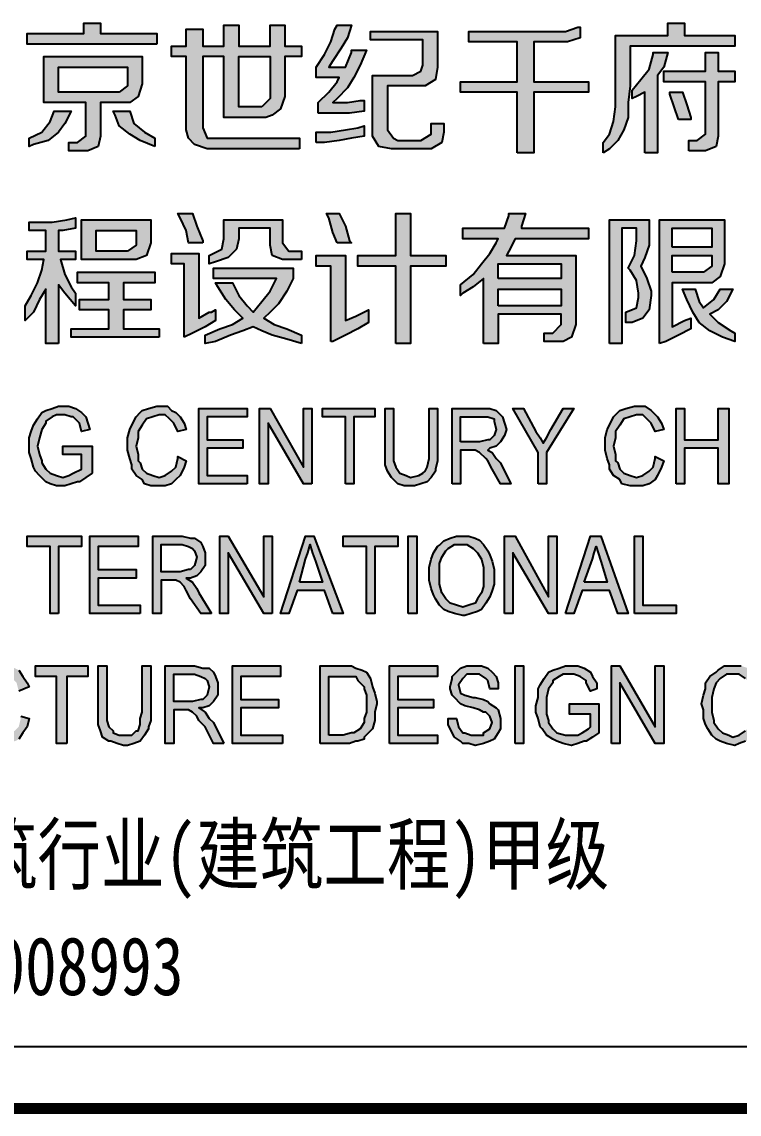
# Model space of a CAD drawing. Header units: inches. Extents: x 18712 to 314639, y 0 to 420500.
# Drawn here: x 132990 to 135206, y 161106 to 164484 of the extents above; entities that cross this region are included whole.
import ezdxf
from ezdxf.enums import TextEntityAlignment as Align
from ezdxf.lldxf.tags import DXFTag

# ---------------------------------------------------------------- set-up
doc = ezdxf.new("R2010")
doc.units = ezdxf.units.IN
doc.header["$LTSCALE"] = 1000
doc.header["$MEASUREMENT"] = 0
doc.layers.get('0').update_dxf_attribs({"true_color": 0xffffff})
doc.layers.add('TK', color=7, linetype='Continuous', true_color=0xffffff)
doc.styles.add('公司名等', font='simhei.ttf', dxfattribs={"height": 0.2, "bigfont": 'gbcbig.shx'})
tags = doc.linetypes.add('DASH', pattern=[0.35, 0.25, -0.1]).pattern_tags.tags
tags[6:7] = [DXFTag(74, 4), DXFTag(75, 0), DXFTag(340, '0'), DXFTag(46, 0.0), DXFTag(50, 0.0), DXFTag(44, 0.0), DXFTag(45, 0.0)]
tags[4:5] = [DXFTag(74, 4), DXFTag(75, 0), DXFTag(340, '0'), DXFTag(46, 0.0), DXFTag(50, 0.0), DXFTag(44, 0.0), DXFTag(45, 0.0)]

# ---------------------------------------------------------------- blocks, each defined once
blk = doc.blocks.new('cciad-logohatch')
for points in [[(14.628, 18.356), (13.305, 18.356), (13.305, 18.601), (12.913, 18.601), (12.913, 18.356), (11.588, 18.356), (11.588, 18.108), (14.628, 18.108)], [(19.088, 17.08), (19.235, 17.325), (19.382, 17.619), (19.529, 17.961), (19.186, 17.961), (19.186, 17.912), (19.039, 17.57), (18.941, 17.57), (18.648, 17.57), (18.746, 17.717), (18.941, 18.01), (19.088, 18.258), (19.186, 18.552), (18.844, 18.552), (18.795, 18.454), (18.697, 18.157), (18.55, 17.864), (18.354, 17.57), (18.354, 17.325), (18.452, 17.325), (18.746, 17.325), (18.892, 17.325), (18.844, 17.227), (18.648, 16.982), (18.403, 16.737), (18.403, 16.492), (18.501, 16.492), (18.844, 16.492), (19.137, 16.492), (19.48, 16.541), (19.48, 16.786), (19.382, 16.786), (19.088, 16.737), (18.746, 16.737), (18.844, 16.835)], [(23.451, 16.982), (24.727, 16.982), (24.727, 17.227), (23.451, 17.227), (23.451, 18.157), (23.549, 18.157), (23.894, 18.157), (24.237, 18.157), (24.531, 18.258), (24.531, 18.503), (24.482, 18.503), (24.188, 18.405), (23.845, 18.405), (23.5, 18.405), (21.932, 18.405), (21.932, 18.157), (23.059, 18.157), (23.059, 17.227), (21.736, 17.227), (21.736, 16.982), (23.059, 16.982), (23.059, 15.559), (23.451, 15.559)], [(25.707, 17.129), (25.707, 18.059), (28.159, 18.059), (28.159, 18.307), (26.98, 18.307), (26.98, 18.601), (26.589, 18.601), (26.589, 18.307), (25.364, 18.307), (25.364, 17.031), (25.364, 16.639), (25.315, 16.294), (25.217, 16), (25.07, 15.804), (25.07, 15.559), (25.217, 15.657), (25.413, 15.853), (25.56, 16.098), (25.658, 16.391), (25.658, 16.737)], [(20.022, 17.129), (20.707, 17.129), (20.903, 17.129), (21.148, 17.276), (21.197, 17.57), (21.197, 18.405), (19.627, 18.405), (19.627, 18.209), (20.854, 18.209), (20.854, 17.619), (20.805, 17.472), (20.609, 17.374), (19.676, 17.374), (19.676, 16.098), (19.676, 15.951), (19.823, 15.706), (20.12, 15.657), (20.903, 15.657), (21.05, 15.657), (21.295, 15.804), (21.344, 16.049), (21.344, 16.245), (21.05, 16.245), (21.05, 16.098), (21.05, 16), (20.805, 15.853), (20.267, 15.853), (20.169, 15.902), (20.022, 16.098)], [(26.344, 17.374), (26.491, 17.57), (26.589, 17.912), (26.246, 17.912), (26.246, 17.864), (26.148, 17.521), (25.952, 17.276), (25.756, 17.031), (25.756, 16.835), (25.854, 16.884), (26.05, 16.982), (26.05, 15.559), (26.344, 15.559)], [(28.159, 17.472), (27.767, 17.472), (27.767, 17.912), (27.473, 17.912), (27.473, 17.472), (26.491, 17.472), (26.491, 17.227), (27.473, 17.227), (27.473, 16), (27.274, 15.853), (27.078, 15.853), (27.078, 15.608), (27.421, 15.608), (27.473, 15.608), (27.718, 15.706), (27.767, 15.951), (27.767, 17.227), (28.159, 17.227)], [(26.931, 16.982), (26.638, 16.982), (26.638, 16.933), (26.735, 16.639), (26.833, 16.342), (27.127, 16.342), (27.127, 16.391), (27.029, 16.688)], [(12.47, 16.245), (12.619, 16.541), (12.225, 16.541), (12.127, 16.294), (11.931, 16.049), (11.637, 15.902), (11.637, 15.706), (11.735, 15.755), (12.078, 15.853), (12.323, 16.049)], [(14.089, 16.245), (13.991, 16.541), (13.599, 16.541), (13.648, 16.44), (13.746, 16.196), (13.991, 16), (14.236, 15.853), (14.579, 15.706), (14.579, 15.902), (14.334, 16.049)], [(19.48, 16.196), (19.333, 16.147), (19.039, 16.098), (18.697, 16.049), (18.354, 16.049), (18.354, 15.804), (18.55, 15.804), (18.892, 15.853), (19.186, 15.902), (19.48, 15.951)], [(15.559, 13.842), (15.461, 14.136), (15.118, 14.136), (15.167, 14.038), (15.314, 13.744), (15.363, 13.45), (15.706, 13.45), (15.706, 13.499)], [(19.039, 13.842), (18.892, 14.136), (18.599, 14.136), (18.648, 14.038), (18.746, 13.695), (18.844, 13.45), (19.186, 13.45), (19.137, 13.499)], [(21.393, 13.156), (20.56, 13.156), (20.56, 14.136), (20.218, 14.136), (20.218, 13.156), (19.333, 13.156), (19.333, 12.909), (20.218, 12.909), (20.218, 11.094), (20.56, 11.094), (20.56, 12.909), (21.393, 12.909)], [(12.47, 12.713), (12.372, 13.058), (12.717, 13.058), (12.717, 13.254), (12.323, 13.254), (12.323, 13.744), (12.421, 13.744), (12.717, 13.793), (12.717, 14.038), (12.519, 13.989), (12.176, 13.94), (11.637, 13.94), (11.637, 13.744), (12.029, 13.744), (12.029, 13.254), (11.588, 13.254), (11.588, 13.058), (11.98, 13.058), (11.931, 12.811), (11.833, 12.517), (11.686, 12.223), (11.539, 11.978), (11.539, 11.635), (11.735, 11.831), (11.882, 12.125), (12.029, 12.37), (12.029, 11.094), (12.323, 11.094), (12.323, 12.468), (12.47, 12.272), (12.717, 11.978), (12.717, 12.272), (12.619, 12.419)], [(16.541, 13.548), (16.541, 13.793), (17.276, 13.793), (17.276, 13.401), (17.325, 13.156), (17.57, 13.058), (18.011, 13.058), (18.011, 13.254), (17.717, 13.254), (17.57, 13.45), (17.57, 13.989), (16.196, 13.989), (16.196, 13.548), (16.147, 13.303), (15.853, 13.156), (15.853, 12.958), (16, 13.007), (16.296, 13.107), (16.492, 13.303)], [(25.511, 13.793), (25.854, 13.793), (25.854, 13.499), (25.805, 13.156), (25.658, 12.86), (25.707, 12.811), (25.854, 12.566), (25.903, 12.272), (25.903, 12.174), (25.854, 11.929), (25.609, 11.831), (25.609, 11.586), (25.756, 11.586), (26.001, 11.684), (26.148, 11.88), (26.197, 12.223), (26.197, 12.321), (26.099, 12.615), (25.952, 12.909), (26.05, 13.107), (26.148, 13.401), (26.148, 13.793), (26.148, 13.989), (25.217, 13.989), (25.217, 11.094), (25.511, 11.094)], [(15.608, 13.205), (14.971, 13.205), (14.971, 12.958), (15.265, 12.958), (15.265, 11.241), (15.461, 11.339), (15.755, 11.488), (16, 11.635), (16, 11.88), (15.902, 11.831), (15.853, 11.831), (15.608, 11.684)], [(19.039, 13.156), (18.354, 13.156), (18.354, 12.909), (18.697, 12.909), (18.697, 11.143), (18.746, 11.143), (19.039, 11.29), (19.333, 11.439), (19.578, 11.586), (19.578, 11.88), (19.284, 11.733), (19.039, 11.635)], [(17.276, 11.831), (17.472, 12.027), (17.668, 12.321), (17.815, 12.615), (17.815, 12.86), (15.951, 12.86), (15.951, 12.615), (17.423, 12.615), (17.276, 12.321), (17.08, 12.076), (16.884, 11.831), (16.737, 11.978), (16.541, 12.223), (16.394, 12.517), (16, 12.517), (16.049, 12.419), (16.245, 12.125), (16.443, 11.88), (16.639, 11.684), (16.394, 11.537), (16.098, 11.439), (15.755, 11.29), (15.755, 11.094), (16, 11.143), (16.345, 11.29), (16.639, 11.39), (16.884, 11.488), (17.08, 11.39), (17.325, 11.29), (17.668, 11.192), (18.011, 11.094), (18.011, 11.29), (17.668, 11.439), (17.374, 11.537), (17.129, 11.684)], [(13.844, 12.517), (14.579, 12.517), (14.579, 12.762), (12.766, 12.762), (12.766, 12.517), (13.501, 12.517), (13.501, 12.125), (12.815, 12.125), (12.815, 11.88), (13.501, 11.88), (13.501, 11.439), (12.619, 11.439), (12.619, 11.241), (14.677, 11.241), (14.677, 11.439), (13.844, 11.439), (13.844, 11.88), (14.481, 11.88), (14.481, 12.125), (13.844, 12.125)], [(27.767, 11.88), (27.963, 12.076), (28.11, 12.37), (27.816, 12.37), (27.669, 12.125), (27.421, 11.929), (27.323, 12.076), (27.225, 12.37), (26.931, 12.37), (27.029, 12.125), (27.176, 11.831), (27.323, 11.586), (27.571, 11.39), (27.865, 11.241), (28.159, 11.143), (28.159, 11.339), (28.061, 11.39), (27.767, 11.586), (27.571, 11.782)], [(11.833, 8.691), (11.882, 8.887), (11.931, 9.083), (12.029, 9.23), (12.029, 9.279), (12.176, 9.377), (12.274, 9.426), (12.421, 9.426), (12.47, 9.426), (12.619, 9.377), (12.668, 9.377), (12.815, 9.23), (12.864, 9.034), (13.06, 9.083), (13.011, 9.23), (12.962, 9.377), (12.864, 9.475), (12.717, 9.573), (12.568, 9.622), (12.421, 9.622), (12.323, 9.622), (12.176, 9.573), (12.029, 9.524), (11.931, 9.475), (11.833, 9.328), (11.735, 9.181), (11.686, 9.034), (11.637, 8.887), (11.637, 8.691), (11.637, 8.544), (11.686, 8.397), (11.735, 8.201), (11.784, 8.103), (11.882, 8.005), (12.029, 7.856), (12.127, 7.807), (12.274, 7.758), (12.421, 7.758), (12.47, 7.758), (12.619, 7.807), (12.766, 7.856), (12.815, 7.856), (12.962, 7.956), (13.109, 8.054), (13.109, 8.691), (12.421, 8.691), (12.421, 8.495), (12.864, 8.495), (12.864, 8.152), (12.668, 8.054), (12.568, 8.005), (12.421, 7.956), (12.274, 8.005), (12.127, 8.054), (12.029, 8.152), (11.931, 8.299), (11.931, 8.348), (11.882, 8.495)], [(14.187, 8.495), (14.138, 8.691), (14.187, 8.887), (14.187, 9.034), (14.285, 9.181), (14.383, 9.328), (14.53, 9.377), (14.677, 9.426), (14.824, 9.426), (14.922, 9.328), (15.02, 9.23), (15.118, 9.034), (15.314, 9.083), (15.265, 9.23), (15.167, 9.377), (15.069, 9.475), (14.971, 9.524), (14.873, 9.622), (14.677, 9.622), (14.628, 9.622), (14.432, 9.573), (14.285, 9.524), (14.236, 9.475), (14.138, 9.377), (14.04, 9.181), (13.991, 9.083), (13.942, 8.887), (13.942, 8.691), (13.942, 8.593), (13.991, 8.397), (14.04, 8.25), (14.04, 8.152), (14.138, 8.005), (14.285, 7.905), (14.334, 7.807), (14.481, 7.758), (14.677, 7.758), (14.824, 7.758), (14.971, 7.807), (15.069, 7.905), (15.167, 8.005), (15.265, 8.201), (15.314, 8.348), (15.118, 8.446), (15.118, 8.397), (15.069, 8.201), (14.971, 8.103), (14.824, 8.005), (14.677, 7.956), (14.53, 8.005), (14.383, 8.054), (14.285, 8.152), (14.236, 8.299), (14.187, 8.348)], [(15.804, 8.642), (16.639, 8.642), (16.639, 8.838), (15.804, 8.838), (15.804, 9.377), (16.737, 9.377), (16.737, 9.573), (15.608, 9.573), (15.608, 7.807), (16.737, 7.807), (16.737, 8.005), (15.804, 8.005)], [(17.227, 9.23), (18.06, 7.807), (18.256, 7.807), (18.256, 9.573), (18.06, 9.573), (18.06, 8.201), (17.276, 9.573), (17.031, 9.573), (17.031, 7.807), (17.227, 7.807)], [(19.725, 9.573), (18.501, 9.573), (18.501, 9.377), (19.039, 9.377), (19.039, 7.807), (19.235, 7.807), (19.235, 9.377), (19.725, 9.377)], [(21.197, 9.573), (21.001, 9.573), (21.001, 8.397), (20.952, 8.201), (20.903, 8.103), (20.854, 8.054), (20.756, 8.005), (20.56, 7.956), (20.462, 8.005), (20.316, 8.054), (20.218, 8.201), (20.169, 8.348), (20.169, 8.544), (20.169, 9.573), (19.97, 9.573), (19.97, 8.544), (19.97, 8.446), (19.97, 8.25), (20.022, 8.103), (20.12, 7.956), (20.218, 7.856), (20.267, 7.807), (20.414, 7.758), (20.56, 7.758), (20.658, 7.758), (20.805, 7.807), (20.952, 7.856), (21.05, 7.956), (21.148, 8.103), (21.148, 8.152), (21.197, 8.348), (21.197, 8.544)], [(24.384, 9.573), (24.139, 9.573), (23.845, 9.083), (23.747, 8.887), (23.669, 8.759), (23.598, 8.887), (23.5, 9.034), (23.206, 9.573), (22.961, 9.573), (23.549, 8.544), (23.549, 7.807), (23.747, 7.807), (23.747, 8.544)], [(25.315, 8.691), (25.364, 8.887), (25.364, 9.034), (25.462, 9.181), (25.56, 9.328), (25.707, 9.377), (25.854, 9.426), (26.001, 9.426), (26.099, 9.328), (26.197, 9.23), (26.295, 9.034), (26.491, 9.083), (26.442, 9.23), (26.344, 9.377), (26.246, 9.475), (26.197, 9.524), (26.05, 9.622), (25.854, 9.622), (25.805, 9.622), (25.609, 9.573), (25.462, 9.524), (25.413, 9.475), (25.315, 9.377), (25.217, 9.181), (25.168, 9.083), (25.119, 8.887), (25.119, 8.691), (25.119, 8.593), (25.168, 8.397), (25.217, 8.25), (25.217, 8.152), (25.315, 8.005), (25.462, 7.905), (25.511, 7.807), (25.707, 7.758), (25.854, 7.758), (26.001, 7.758), (26.148, 7.807), (26.295, 7.905), (26.344, 8.005), (26.442, 8.201), (26.491, 8.348), (26.295, 8.446), (26.295, 8.397), (26.246, 8.201), (26.148, 8.103), (26.001, 8.005), (25.854, 7.956), (25.707, 8.005), (25.56, 8.054), (25.462, 8.152), (25.413, 8.299), (25.364, 8.348), (25.364, 8.495)], [(28.012, 9.573), (27.767, 9.573), (27.767, 8.838), (26.98, 8.838), (26.98, 9.573), (26.784, 9.573), (26.784, 7.807), (26.98, 7.807), (26.98, 8.642), (27.767, 8.642), (27.767, 7.807), (28.012, 7.807)], [(12.323, 6.337), (12.864, 6.337), (12.864, 6.582), (11.588, 6.582), (11.588, 6.337), (12.127, 6.337), (12.127, 4.767), (12.323, 4.767)], [(13.256, 5.6), (14.138, 5.6), (14.138, 5.796), (13.256, 5.796), (13.256, 6.337), (14.187, 6.337), (14.187, 6.582), (13.06, 6.582), (13.06, 4.767), (14.236, 4.767), (14.236, 4.963), (13.256, 4.963)], [(16.296, 6.188), (17.129, 4.767), (17.325, 4.767), (17.325, 6.582), (17.129, 6.582), (17.129, 5.159), (16.296, 6.582), (16.098, 6.582), (16.098, 4.767), (16.296, 4.767)], [(19.725, 6.337), (20.267, 6.337), (20.267, 6.582), (18.99, 6.582), (18.99, 6.337), (19.529, 6.337), (19.529, 4.767), (19.725, 4.767)], [(20.707, 6.582), (20.511, 6.582), (20.511, 4.767), (20.707, 4.767)], [(22.961, 6.188), (23.796, 4.767), (23.992, 4.767), (23.992, 6.582), (23.796, 6.582), (23.796, 5.159), (23.01, 6.582), (22.765, 6.582), (22.765, 4.767), (22.961, 4.767)], [(26.001, 6.582), (25.805, 6.582), (25.805, 4.767), (26.784, 4.767), (26.784, 4.963), (26.001, 4.963)], [(10.511, 2.46), (10.462, 2.656), (10.511, 2.805), (10.511, 3.001), (10.56, 3.148), (10.707, 3.246), (10.854, 3.344), (11.001, 3.344), (11.098, 3.344), (11.245, 3.246), (11.343, 3.148), (11.392, 2.952), (11.637, 3.05), (11.588, 3.148), (11.49, 3.295), (11.392, 3.442), (11.294, 3.491), (11.147, 3.54), (11.001, 3.54), (10.903, 3.54), (10.756, 3.54), (10.609, 3.442), (10.56, 3.393), (10.462, 3.295), (10.364, 3.148), (10.315, 3.001), (10.266, 2.854), (10.266, 2.656), (10.266, 2.509), (10.315, 2.313), (10.364, 2.166), (10.364, 2.068), (10.462, 1.921), (10.609, 1.823), (10.658, 1.774), (10.805, 1.725), (11.001, 1.676), (11.147, 1.725), (11.294, 1.774), (11.392, 1.823), (11.49, 1.97), (11.588, 2.117), (11.637, 2.313), (11.441, 2.362), (11.441, 2.313), (11.392, 2.117), (11.294, 2.019), (11.147, 1.921), (11.001, 1.872), (10.854, 1.921), (10.707, 1.97), (10.609, 2.068), (10.511, 2.215), (10.511, 2.264)], [(12.519, 3.295), (13.011, 3.295), (13.011, 3.54), (11.784, 3.54), (11.784, 3.295), (12.274, 3.295), (12.274, 1.725), (12.519, 1.725)], [(13.452, 2.46), (13.452, 3.54), (13.256, 3.54), (13.256, 2.46), (13.256, 2.362), (13.256, 2.166), (13.305, 2.019), (13.354, 1.872), (13.501, 1.774), (13.55, 1.774), (13.697, 1.725), (13.844, 1.676), (13.942, 1.676), (14.089, 1.725), (14.236, 1.774), (14.334, 1.921), (14.432, 2.068), (14.432, 2.117), (14.481, 2.264), (14.481, 2.46), (14.481, 3.54), (14.285, 3.54), (14.285, 2.46), (14.236, 2.313), (14.236, 2.166), (14.187, 2.019), (14.138, 2.019), (14.04, 1.921), (13.844, 1.921), (13.746, 1.921), (13.599, 1.97), (13.599, 2.019), (13.501, 2.117), (13.452, 2.264)], [(17.472, 2.754), (16.59, 2.754), (16.59, 3.295), (17.521, 3.295), (17.521, 3.54), (16.394, 3.54), (16.394, 1.725), (17.57, 1.725), (17.57, 1.921), (16.59, 1.921), (16.59, 2.558), (17.472, 2.558)], [(21.099, 2.754), (20.267, 2.754), (20.267, 3.295), (21.197, 3.295), (21.197, 3.54), (20.071, 3.54), (20.071, 1.725), (21.197, 1.725), (21.197, 1.921), (20.267, 1.921), (20.267, 2.558), (21.099, 2.558)], [(22.422, 2.656), (22.373, 2.705), (22.275, 2.754), (22.079, 2.805), (22.03, 2.805), (21.834, 2.854), (21.736, 2.903), (21.687, 3.099), (21.785, 3.246), (21.883, 3.344), (22.03, 3.344), (22.177, 3.344), (22.324, 3.246), (22.373, 3.197), (22.422, 3.001), (22.618, 3.001), (22.618, 3.148), (22.569, 3.295), (22.471, 3.393), (22.373, 3.491), (22.226, 3.54), (22.03, 3.54), (21.883, 3.54), (21.736, 3.491), (21.687, 3.442), (21.54, 3.295), (21.54, 3.246), (21.491, 3.05), (21.491, 3.001), (21.54, 2.854), (21.589, 2.805), (21.736, 2.656), (21.834, 2.607), (22.03, 2.558), (22.177, 2.509), (22.275, 2.46), (22.324, 2.46), (22.422, 2.362), (22.471, 2.215), (22.422, 2.068), (22.275, 1.97), (22.275, 1.921), (22.079, 1.921), (21.981, 1.921), (21.834, 1.97), (21.785, 1.97), (21.687, 2.117), (21.638, 2.313), (21.442, 2.313), (21.442, 2.166), (21.54, 1.97), (21.589, 1.872), (21.736, 1.774), (21.785, 1.725), (21.932, 1.725), (22.079, 1.676), (22.275, 1.725), (22.422, 1.774), (22.52, 1.823), (22.618, 1.97), (22.667, 2.068), (22.667, 2.215), (22.667, 2.313), (22.618, 2.509), (22.569, 2.558)], [(23.206, 3.54), (23.01, 3.54), (23.01, 1.725), (23.206, 1.725)], [(23.747, 2.607), (23.747, 2.805), (23.796, 3.001), (23.894, 3.148), (23.894, 3.197), (24.041, 3.295), (24.139, 3.344), (24.286, 3.344), (24.384, 3.344), (24.531, 3.295), (24.678, 3.197), (24.678, 3.148), (24.776, 2.952), (24.923, 3.001), (24.923, 3.148), (24.825, 3.295), (24.776, 3.393), (24.629, 3.491), (24.482, 3.54), (24.286, 3.54), (24.188, 3.54), (24.041, 3.491), (23.894, 3.442), (23.796, 3.393), (23.696, 3.246), (23.598, 3.099), (23.549, 3.001), (23.549, 2.805), (23.5, 2.607), (23.5, 2.46), (23.549, 2.313), (23.598, 2.117), (23.647, 2.068), (23.747, 1.921), (23.894, 1.823), (23.992, 1.774), (24.139, 1.725), (24.335, 1.676), (24.482, 1.725), (24.629, 1.774), (24.678, 1.774), (24.825, 1.872), (24.972, 1.97), (24.972, 2.656), (24.286, 2.656), (24.286, 2.411), (24.776, 2.411), (24.776, 2.117), (24.727, 2.068), (24.58, 1.97), (24.482, 1.921), (24.286, 1.921), (24.188, 1.921), (23.992, 1.97), (23.894, 2.068), (23.796, 2.215), (23.796, 2.264), (23.747, 2.411)], [(25.462, 3.148), (26.295, 1.725), (26.491, 1.725), (26.491, 3.54), (26.295, 3.54), (26.295, 2.117), (25.462, 3.54), (25.266, 3.54), (25.266, 1.725), (25.462, 1.725)], [(27.669, 3.001), (27.718, 3.148), (27.816, 3.246), (27.963, 3.344), (28.11, 3.344), (28.257, 3.344), (28.403, 3.246), (28.501, 3.148), (28.55, 2.952), (28.746, 3.05), (28.746, 3.148), (28.648, 3.295), (28.55, 3.442), (28.452, 3.491), (28.305, 3.54), (28.159, 3.54), (28.061, 3.54), (27.914, 3.54), (27.767, 3.442), (27.718, 3.393), (27.571, 3.295), (27.473, 3.148), (27.473, 3.001), (27.421, 2.854), (27.372, 2.656), (27.421, 2.509), (27.421, 2.313), (27.473, 2.166), (27.522, 2.068), (27.62, 1.921), (27.718, 1.823), (27.816, 1.774), (27.963, 1.725), (28.159, 1.676), (28.257, 1.725), (28.403, 1.774), (28.55, 1.823), (28.648, 1.97), (28.746, 2.117), (28.795, 2.313), (28.55, 2.362), (28.55, 2.313), (28.501, 2.117), (28.403, 2.019), (28.257, 1.921), (28.11, 1.872), (28.012, 1.921), (27.865, 1.97), (27.767, 2.068), (27.669, 2.215), (27.669, 2.264), (27.62, 2.46), (27.62, 2.656), (27.62, 2.805)]]:
    blk.add_hatch(color=0).paths.add_polyline_path(points, flags=0)
h = blk.add_hatch(color=0)
h.paths.add_polyline_path([(15.706, 17.815), (16.196, 17.815), (16.196, 16.391), (17.178, 16.391), (17.325, 16.44), (17.521, 16.59), (17.619, 16.884), (17.619, 17.815), (18.011, 17.815), (18.011, 18.059), (17.619, 18.059), (17.619, 18.552), (17.276, 18.552), (17.276, 18.059), (16.541, 18.059), (16.541, 18.552), (16.196, 18.552), (16.196, 18.059), (15.706, 18.059), (15.706, 18.454), (15.314, 18.454), (15.314, 18.059), (14.971, 18.059), (14.971, 17.815), (15.314, 17.815), (15.314, 16.098), (15.363, 15.902), (15.51, 15.755), (15.804, 15.657), (17.962, 15.657), (17.962, 15.902), (15.951, 15.902), (15.804, 15.902), (15.706, 16.147)], flags=0)
h.paths.add_polyline_path([(16.541, 17.815), (16.541, 16.639), (17.08, 16.639), (17.276, 16.835), (17.276, 17.815)], flags=0)
h = blk.add_hatch(color=0)
h.paths.add_polyline_path([(14.285, 17.815), (11.98, 17.815), (11.98, 16.737), (12.962, 16.737), (12.962, 16), (12.962, 15.951), (12.766, 15.804), (12.568, 15.804), (12.568, 15.608), (12.913, 15.608), (13.011, 15.608), (13.256, 15.706), (13.305, 15.951), (13.305, 16.737), (13.844, 16.737), (13.991, 16.737), (14.187, 16.884), (14.285, 17.178)], flags=0)
h.paths.add_polyline_path([(13.942, 17.57), (12.323, 17.57), (12.323, 16.982), (13.746, 16.982), (13.942, 17.129), (13.942, 17.178)], flags=0)
h = blk.add_hatch(color=0)
h.paths.add_polyline_path([(24.433, 13.156), (22.814, 13.156), (22.863, 13.254), (23.01, 13.548), (24.727, 13.548), (24.727, 13.793), (23.157, 13.793), (23.157, 13.842), (23.255, 14.136), (22.863, 14.136), (22.863, 14.087), (22.765, 13.793), (21.785, 13.793), (21.785, 13.548), (22.618, 13.548), (22.569, 13.45), (22.422, 13.205), (22.226, 12.958), (22.03, 12.713), (21.736, 12.468), (21.736, 12.223), (21.785, 12.272), (22.03, 12.419), (22.275, 12.615), (22.275, 11.094), (22.618, 11.094), (22.618, 11.782), (24.09, 11.782), (24.09, 11.537), (23.894, 11.339), (23.696, 11.339), (23.696, 11.143), (23.992, 11.143), (24.139, 11.143), (24.335, 11.241), (24.433, 11.537)], flags=0)
h.paths.add_polyline_path([(22.618, 12.958), (22.618, 12.615), (24.09, 12.615), (24.09, 12.958)], flags=0)
h.paths.add_polyline_path([(22.618, 12.37), (22.618, 11.978), (24.09, 11.978), (24.09, 12.37)], flags=0)
h = blk.add_hatch(color=0)
h.paths.add_polyline_path([(14.383, 13.156), (14.481, 13.45), (14.481, 13.989), (12.864, 13.989), (12.864, 13.058), (14.04, 13.058), (14.138, 13.058)], flags=0)
h.paths.add_polyline_path([(13.207, 13.254), (13.942, 13.254), (14.138, 13.401), (14.138, 13.45), (14.138, 13.744), (13.207, 13.744)], flags=0)
h = blk.add_hatch(color=0)
h.paths.add_polyline_path([(27.914, 12.958), (27.914, 13.989), (26.393, 13.989), (26.393, 11.094), (26.54, 11.143), (26.833, 11.29), (27.127, 11.439), (27.127, 11.684), (26.98, 11.635), (26.687, 11.488), (26.687, 12.517), (27.522, 12.517), (27.62, 12.517), (27.816, 12.664)], flags=0)
h.paths.add_polyline_path([(26.687, 12.762), (27.421, 12.762), (27.62, 12.909), (27.62, 12.958), (27.62, 13.156), (26.687, 13.156)], flags=0)
h.paths.add_polyline_path([(26.687, 13.352), (27.62, 13.352), (27.62, 13.793), (26.687, 13.793)], flags=0)
h = blk.add_hatch(color=0)
h.paths.add_polyline_path([(22.814, 9.083), (22.765, 9.23), (22.716, 9.377), (22.667, 9.426), (22.569, 9.524), (22.422, 9.573), (22.226, 9.573), (21.54, 9.573), (21.54, 7.807), (21.736, 7.807), (21.736, 8.593), (21.981, 8.593), (22.079, 8.593), (22.177, 8.544), (22.324, 8.397), (22.373, 8.348), (22.471, 8.152), (22.667, 7.807), (22.912, 7.807), (22.667, 8.299), (22.569, 8.397), (22.471, 8.544), (22.373, 8.593), (22.422, 8.642), (22.569, 8.691), (22.667, 8.789), (22.765, 8.936)], flags=0)
h.paths.add_polyline_path([(22.52, 8.936), (22.569, 9.083), (22.52, 9.279), (22.52, 9.328), (22.373, 9.377), (22.226, 9.377), (21.736, 9.377), (21.736, 8.789), (22.177, 8.789), (22.373, 8.838), (22.422, 8.838)], flags=0)
h = blk.add_hatch(color=0)
h.paths.add_polyline_path([(15.657, 5.747), (15.755, 5.894), (15.755, 6.09), (15.755, 6.188), (15.706, 6.337), (15.657, 6.435), (15.51, 6.533), (15.412, 6.533), (15.216, 6.582), (14.53, 6.582), (14.53, 4.767), (14.726, 4.767), (14.726, 5.551), (14.971, 5.551), (15.069, 5.551), (15.167, 5.502), (15.265, 5.404), (15.314, 5.306), (15.412, 5.11), (15.657, 4.767), (15.902, 4.767), (15.608, 5.257), (15.559, 5.355), (15.461, 5.502), (15.314, 5.6), (15.412, 5.6), (15.559, 5.649)], flags=0)
h.paths.add_polyline_path([(14.726, 5.747), (15.167, 5.747), (15.363, 5.796), (15.412, 5.796), (15.51, 5.894), (15.559, 6.09), (15.51, 6.239), (15.461, 6.288), (15.363, 6.337), (15.216, 6.386), (14.726, 6.386)], flags=0)
h = blk.add_hatch(color=0)
h.paths.add_polyline_path([(18.305, 6.582), (18.109, 6.582), (17.521, 4.767), (17.717, 4.767), (17.913, 5.306), (18.55, 5.306), (18.746, 4.767), (18.99, 4.767)], flags=0)
h.paths.add_polyline_path([(17.962, 5.502), (18.501, 5.502), (18.336, 5.997), (18.271, 6.183), (18.224, 6.337), (18.211, 6.386), (18.158, 6.188), (18.109, 6.041)], flags=0)
h = blk.add_hatch(color=0)
h.paths.add_polyline_path([(22.52, 5.649), (22.52, 5.796), (22.471, 5.992), (22.422, 6.139), (22.373, 6.239), (22.275, 6.386), (22.177, 6.484), (22.079, 6.533), (21.932, 6.582), (21.785, 6.582), (21.638, 6.582), (21.491, 6.533), (21.344, 6.472), (21.246, 6.373), (21.197, 6.337), (21.099, 6.188), (21.05, 6.041), (21.001, 5.845), (21.001, 5.649), (21.001, 5.551), (21.05, 5.355), (21.099, 5.208), (21.148, 5.11), (21.246, 4.963), (21.344, 4.865), (21.442, 4.816), (21.589, 4.767), (21.785, 4.718), (21.834, 4.718), (21.981, 4.767), (22.128, 4.816), (22.226, 4.865), (22.324, 5.012), (22.422, 5.159), (22.471, 5.306), (22.52, 5.453)], flags=0)
h.paths.add_polyline_path([(21.246, 5.649), (21.246, 5.453), (21.295, 5.257), (21.393, 5.11), (21.491, 5.012), (21.638, 4.963), (21.785, 4.914), (21.932, 4.963), (22.079, 5.012), (22.128, 5.11), (22.226, 5.257), (22.275, 5.404), (22.275, 5.6), (22.275, 5.649), (22.275, 5.845), (22.226, 6.041), (22.128, 6.188), (22.03, 6.288), (21.883, 6.386), (21.785, 6.386), (21.589, 6.386), (21.442, 6.288), (21.393, 6.239), (21.295, 6.09), (21.246, 5.943), (21.246, 5.747)], flags=0)
h = blk.add_hatch(color=0)
h.paths.add_polyline_path([(25.021, 6.582), (24.776, 6.582), (24.188, 4.767), (24.384, 4.767), (24.58, 5.306), (25.217, 5.306), (25.413, 4.767), (25.658, 4.767)], flags=0)
h.paths.add_polyline_path([(25.168, 5.502), (25.021, 5.992), (24.957, 6.188), (24.911, 6.337), (24.866, 6.188), (24.825, 6.041), (24.629, 5.502)], flags=0)
h = blk.add_hatch(color=0)
h.paths.add_polyline_path([(15.951, 2.705), (16.049, 2.854), (16.049, 3.05), (16.049, 3.148), (16, 3.295), (15.951, 3.393), (15.853, 3.491), (15.706, 3.491), (15.51, 3.54), (14.824, 3.54), (14.824, 1.725), (15.02, 1.725), (15.02, 2.509), (15.265, 2.509), (15.363, 2.509), (15.461, 2.46), (15.559, 2.362), (15.608, 2.264), (15.755, 2.117), (15.951, 1.725), (16.196, 1.725), (15.951, 2.215), (15.853, 2.313), (15.755, 2.46), (15.608, 2.558), (15.706, 2.558), (15.853, 2.607)], flags=0)
h.paths.add_polyline_path([(15.02, 2.705), (15.461, 2.705), (15.657, 2.754), (15.706, 2.754), (15.804, 2.854), (15.853, 3.05), (15.804, 3.197), (15.755, 3.246), (15.657, 3.295), (15.51, 3.344), (15.02, 3.344), (15.02, 2.754)], flags=0)
h = blk.add_hatch(color=0)
h.paths.add_polyline_path([(19.774, 2.656), (19.774, 2.705), (19.725, 2.903), (19.676, 3.05), (19.627, 3.246), (19.529, 3.393), (19.431, 3.442), (19.284, 3.491), (19.186, 3.54), (18.99, 3.54), (18.452, 3.54), (18.452, 1.725), (19.039, 1.725), (19.137, 1.725), (19.284, 1.774), (19.333, 1.774), (19.48, 1.823), (19.48, 1.872), (19.627, 2.019), (19.676, 2.068), (19.725, 2.264), (19.725, 2.46)], flags=0)
h.paths.add_polyline_path([(19.529, 2.46), (19.529, 2.656), (19.529, 2.854), (19.48, 3.001), (19.48, 3.05), (19.333, 3.197), (19.284, 3.295), (19.137, 3.295), (18.99, 3.295), (18.648, 3.295), (18.648, 1.921), (18.99, 1.921), (19.186, 1.97), (19.235, 1.97), (19.382, 2.068), (19.48, 2.215), (19.48, 2.313)], flags=0)
blk = doc.blocks.new('WMF3')
at = {"lineweight": -3}
for points in [[(14.951, -5.593), (13.431, -5.593), (13.431, -5.469), (14.094, -5.469), (14.094, -5.347), (14.29, -5.347), (14.29, -5.469), (14.951, -5.469)], [(16.618, -6.819), (15.539, -6.819), (15.392, -6.77), (15.319, -6.696), (15.294, -6.598), (15.294, -5.74), (15.123, -5.74), (15.123, -5.617), (15.294, -5.617), (15.294, -5.42), (15.49, -5.42), (15.49, -5.617), (15.735, -5.617), (15.735, -5.371), (15.908, -5.371), (15.908, -5.617), (16.275, -5.617), (16.275, -5.371), (16.447, -5.371), (16.447, -5.617), (16.642, -5.617), (16.642, -5.74), (16.447, -5.74), (16.447, -6.205), (16.398, -6.352), (16.3, -6.427), (16.226, -6.451), (15.735, -6.451), (15.735, -5.74), (15.49, -5.74), (15.49, -6.574), (15.539, -6.696), (15.613, -6.696), (16.618, -6.696)], [(16.838, -6.401), (16.838, -6.279), (16.961, -6.156), (17.059, -6.034), (17.083, -5.985), (17.01, -5.985), (16.863, -5.985), (16.814, -5.985), (16.814, -5.862), (16.912, -5.715), (16.985, -5.568), (17.034, -5.42), (17.059, -5.371), (17.23, -5.371), (17.181, -5.518), (17.108, -5.642), (17.01, -5.789), (16.961, -5.862), (17.108, -5.862), (17.157, -5.862), (17.23, -5.691), (17.23, -5.666), (17.402, -5.666), (17.328, -5.838), (17.255, -5.985), (17.181, -6.107), (17.059, -6.23), (17.01, -6.279), (17.181, -6.279), (17.328, -6.254), (17.377, -6.254), (17.377, -6.377), (17.206, -6.401), (17.059, -6.401), (16.887, -6.401)], [(20.172, -6.868), (20.172, -6.745), (20.246, -6.647), (20.295, -6.5), (20.319, -6.328), (20.319, -6.132), (20.319, -5.494), (20.931, -5.494), (20.931, -5.347), (21.127, -5.347), (21.127, -5.494), (21.716, -5.494), (21.716, -5.617), (20.49, -5.617), (20.49, -6.083), (20.466, -6.279), (20.466, -6.451), (20.417, -6.598), (20.344, -6.721), (20.246, -6.819)], [(17.697, -6.819), (17.549, -6.794), (17.475, -6.672), (17.475, -6.598), (17.475, -5.96), (17.942, -5.96), (18.04, -5.911), (18.064, -5.838), (18.064, -5.543), (17.451, -5.543), (17.451, -5.445), (18.236, -5.445), (18.236, -5.862), (18.211, -6.009), (18.089, -6.083), (17.991, -6.083), (17.648, -6.083), (17.648, -6.598), (17.721, -6.696), (17.77, -6.721), (18.04, -6.721), (18.162, -6.647), (18.162, -6.598), (18.162, -6.525), (18.309, -6.525), (18.309, -6.623), (18.285, -6.745), (18.162, -6.819), (18.089, -6.819)], [(19.167, -6.868), (19.167, -6.156), (18.505, -6.156), (18.505, -6.034), (19.167, -6.034), (19.167, -5.568), (18.603, -5.568), (18.603, -5.445), (19.387, -5.445), (19.56, -5.445), (19.731, -5.445), (19.878, -5.396), (19.903, -5.396), (19.903, -5.518), (19.756, -5.568), (19.584, -5.568), (19.412, -5.568), (19.363, -5.568), (19.363, -6.034), (20.001, -6.034), (20.001, -6.156), (19.363, -6.156), (19.363, -6.868)], [(14.143, -6.843), (14.094, -6.843), (13.921, -6.843), (13.921, -6.745), (14.02, -6.745), (14.118, -6.672), (14.118, -6.647), (14.118, -6.279), (13.627, -6.279), (13.627, -5.74), (14.78, -5.74), (14.78, -6.058), (14.731, -6.205), (14.633, -6.279), (14.559, -6.279), (14.29, -6.279), (14.29, -6.672), (14.265, -6.794)], [(16.177, -6.328), (15.908, -6.328), (15.908, -5.74), (16.275, -5.74), (16.275, -6.23)], [(20.662, -6.868), (20.662, -6.156), (20.564, -6.205), (20.515, -6.23), (20.515, -6.132), (20.613, -6.009), (20.711, -5.887), (20.76, -5.715), (20.76, -5.691), (20.931, -5.691), (20.882, -5.862), (20.809, -5.96), (20.809, -6.868)], [(21.176, -6.843), (21.176, -6.721), (21.274, -6.721), (21.373, -6.647), (21.373, -6.034), (20.882, -6.034), (20.882, -5.911), (21.373, -5.911), (21.373, -5.691), (21.52, -5.691), (21.52, -5.911), (21.716, -5.911), (21.716, -6.034), (21.52, -6.034), (21.52, -6.672), (21.496, -6.794), (21.373, -6.843), (21.348, -6.843)], [(14.51, -6.156), (13.799, -6.156), (13.799, -5.862), (14.608, -5.862), (14.608, -6.058), (14.608, -6.083)], [(21.054, -6.476), (21.005, -6.328), (20.956, -6.181), (20.956, -6.156), (21.103, -6.156), (21.152, -6.303), (21.201, -6.451), (21.201, -6.476)], [(13.676, -6.721), (13.505, -6.77), (13.456, -6.794), (13.456, -6.696), (13.603, -6.623), (13.701, -6.5), (13.75, -6.377), (13.947, -6.377), (13.872, -6.525), (13.799, -6.623)], [(14.927, -6.794), (14.755, -6.721), (14.633, -6.647), (14.51, -6.549), (14.461, -6.427), (14.437, -6.377), (14.633, -6.377), (14.682, -6.525), (14.804, -6.623), (14.927, -6.696)], [(16.814, -6.745), (16.814, -6.623), (16.985, -6.623), (17.157, -6.598), (17.304, -6.574), (17.377, -6.549), (17.377, -6.672), (17.23, -6.696), (17.083, -6.721), (16.912, -6.745)], [(13.799, -9.1), (13.652, -9.1), (13.652, -8.462), (13.578, -8.585), (13.505, -8.732), (13.407, -8.83), (13.407, -8.658), (13.48, -8.536), (13.554, -8.389), (13.603, -8.242), (13.627, -8.118), (13.431, -8.118), (13.431, -8.02), (13.652, -8.02), (13.652, -7.775), (13.456, -7.775), (13.456, -7.677), (13.725, -7.677), (13.897, -7.653), (13.996, -7.628), (13.996, -7.751), (13.848, -7.775), (13.799, -7.775), (13.799, -8.02), (13.996, -8.02), (13.996, -8.118), (13.823, -8.118), (13.872, -8.291), (13.947, -8.438), (13.996, -8.511), (13.996, -8.658), (13.872, -8.511), (13.799, -8.413)], [(14.706, -8.118), (14.657, -8.118), (14.069, -8.118), (14.069, -7.653), (14.878, -7.653), (14.878, -7.922), (14.829, -8.069)], [(15.49, -7.922), (15.319, -7.922), (15.294, -7.775), (15.221, -7.628), (15.196, -7.579), (15.368, -7.579), (15.417, -7.726), (15.49, -7.898)], [(16.642, -8.118), (16.422, -8.118), (16.3, -8.069), (16.275, -7.947), (16.275, -7.751), (15.908, -7.751), (15.908, -7.873), (15.883, -7.996), (15.785, -8.094), (15.637, -8.144), (15.564, -8.168), (15.564, -8.069), (15.71, -7.996), (15.735, -7.873), (15.735, -7.653), (16.422, -7.653), (16.422, -7.922), (16.495, -8.02), (16.642, -8.02)], [(17.059, -7.922), (17.01, -7.8), (16.961, -7.628), (16.936, -7.579), (17.083, -7.579), (17.157, -7.726), (17.206, -7.898), (17.23, -7.922)], [(17.746, -9.1), (17.746, -8.193), (17.304, -8.193), (17.304, -8.069), (17.746, -8.069), (17.746, -7.579), (17.917, -7.579), (17.917, -8.069), (18.334, -8.069), (18.334, -8.193), (17.917, -8.193), (17.917, -9.1)], [(18.775, -9.1), (18.775, -8.34), (18.652, -8.438), (18.53, -8.511), (18.505, -8.536), (18.505, -8.413), (18.652, -8.291), (18.75, -8.168), (18.848, -8.045), (18.922, -7.922), (18.946, -7.873), (18.53, -7.873), (18.53, -7.751), (19.02, -7.751), (19.069, -7.604), (19.069, -7.579), (19.265, -7.579), (19.216, -7.726), (19.216, -7.751), (20.001, -7.751), (20.001, -7.873), (19.142, -7.873), (19.069, -8.02), (19.044, -8.069), (19.854, -8.069), (19.854, -8.879), (19.805, -9.027), (19.707, -9.076), (19.633, -9.076), (19.485, -9.076), (19.485, -8.978), (19.584, -8.978), (19.682, -8.879), (19.682, -8.756), (18.946, -8.756), (18.946, -9.1)], [(20.246, -9.1), (20.246, -7.653), (20.711, -7.653), (20.711, -7.751), (20.711, -7.947), (20.662, -8.094), (20.613, -8.193), (20.686, -8.34), (20.735, -8.487), (20.735, -8.536), (20.711, -8.707), (20.637, -8.805), (20.515, -8.854), (20.441, -8.854), (20.441, -8.732), (20.564, -8.683), (20.588, -8.56), (20.588, -8.511), (20.564, -8.364), (20.49, -8.242), (20.466, -8.217), (20.539, -8.069), (20.564, -7.898), (20.564, -7.751), (20.393, -7.751), (20.393, -9.1)], [(20.833, -9.1), (20.833, -7.653), (21.594, -7.653), (21.594, -8.168), (21.545, -8.315), (21.447, -8.389), (21.398, -8.389), (20.98, -8.389), (20.98, -8.903), (21.127, -8.83), (21.201, -8.805), (21.201, -8.928), (21.054, -9.002), (20.907, -9.076)], [(14.608, -8.02), (14.241, -8.02), (14.241, -7.775), (14.706, -7.775), (14.706, -7.922), (14.706, -7.947)], [(20.98, -7.971), (20.98, -7.751), (21.447, -7.751), (21.447, -7.971)], [(15.27, -9.027), (15.27, -8.168), (15.123, -8.168), (15.123, -8.045), (15.441, -8.045), (15.441, -8.805), (15.564, -8.732), (15.588, -8.732), (15.637, -8.707), (15.637, -8.83), (15.515, -8.903), (15.368, -8.978)], [(16.985, -9.076), (16.985, -8.193), (16.814, -8.193), (16.814, -8.069), (17.157, -8.069), (17.157, -8.83), (17.279, -8.781), (17.426, -8.707), (17.426, -8.854), (17.304, -8.928), (17.157, -9.002), (17.01, -9.076)], [(18.946, -8.34), (18.946, -8.168), (19.682, -8.168), (19.682, -8.34)], [(20.98, -8.266), (20.98, -8.069), (21.447, -8.069), (21.447, -8.168), (21.447, -8.193), (21.348, -8.266)], [(14.976, -9.027), (13.947, -9.027), (13.947, -8.928), (14.388, -8.928), (14.388, -8.707), (14.045, -8.707), (14.045, -8.585), (14.388, -8.585), (14.388, -8.389), (14.02, -8.389), (14.02, -8.266), (14.927, -8.266), (14.927, -8.389), (14.559, -8.389), (14.559, -8.585), (14.878, -8.585), (14.878, -8.707), (14.559, -8.707), (14.559, -8.928), (14.976, -8.928)], [(16.642, -9.1), (16.471, -9.051), (16.3, -9.002), (16.177, -8.952), (16.079, -8.903), (15.957, -8.952), (15.81, -9.002), (15.637, -9.076), (15.515, -9.1), (15.515, -9.002), (15.686, -8.928), (15.834, -8.879), (15.957, -8.805), (15.859, -8.707), (15.759, -8.585), (15.662, -8.438), (15.637, -8.389), (15.834, -8.389), (15.908, -8.536), (16.006, -8.658), (16.079, -8.732), (16.177, -8.609), (16.275, -8.487), (16.349, -8.34), (15.613, -8.34), (15.613, -8.217), (16.544, -8.217), (16.544, -8.34), (16.471, -8.487), (16.373, -8.634), (16.275, -8.732), (16.202, -8.805), (16.324, -8.879), (16.471, -8.928), (16.642, -9.002)], [(18.946, -8.658), (18.946, -8.462), (19.682, -8.462), (19.682, -8.658)], [(21.299, -8.854), (21.225, -8.732), (21.152, -8.585), (21.103, -8.462), (21.25, -8.462), (21.299, -8.609), (21.348, -8.683), (21.471, -8.585), (21.545, -8.462), (21.692, -8.462), (21.618, -8.609), (21.52, -8.707), (21.422, -8.756), (21.52, -8.854), (21.667, -8.952), (21.716, -8.978), (21.716, -9.076), (21.569, -9.027), (21.422, -8.952)], [(14.192, -10.62), (14.118, -10.669), (14.045, -10.719), (14.02, -10.719), (13.947, -10.744), (13.872, -10.768), (13.848, -10.768), (13.774, -10.768), (13.701, -10.744), (13.652, -10.719), (13.578, -10.645), (13.529, -10.596), (13.505, -10.547), (13.48, -10.449), (13.456, -10.375), (13.456, -10.302), (13.456, -10.204), (13.48, -10.13), (13.505, -10.057), (13.554, -9.983), (13.603, -9.91), (13.652, -9.885), (13.725, -9.861), (13.799, -9.836), (13.848, -9.836), (13.921, -9.836), (13.996, -9.861), (14.069, -9.91), (14.118, -9.959), (14.143, -10.032), (14.167, -10.106), (14.069, -10.13), (14.045, -10.032), (13.971, -9.959), (13.947, -9.959), (13.872, -9.934), (13.848, -9.934), (13.774, -9.934), (13.725, -9.959), (13.652, -10.008), (13.652, -10.032), (13.603, -10.106), (13.578, -10.204), (13.554, -10.302), (13.578, -10.4), (13.603, -10.473), (13.603, -10.498), (13.652, -10.571), (13.701, -10.62), (13.774, -10.645), (13.848, -10.669), (13.921, -10.645), (13.971, -10.62), (14.069, -10.571), (14.069, -10.4), (13.848, -10.4), (13.848, -10.302), (14.192, -10.302)], [(15.123, -10.744), (15.049, -10.768), (14.976, -10.768), (14.878, -10.768), (14.804, -10.744), (14.78, -10.695), (14.706, -10.645), (14.657, -10.571), (14.657, -10.522), (14.633, -10.449), (14.608, -10.351), (14.608, -10.302), (14.608, -10.204), (14.633, -10.106), (14.657, -10.057), (14.706, -9.959), (14.755, -9.91), (14.78, -9.885), (14.853, -9.861), (14.951, -9.836), (14.976, -9.836), (15.074, -9.836), (15.123, -9.885), (15.172, -9.91), (15.221, -9.959), (15.27, -10.032), (15.294, -10.106), (15.196, -10.13), (15.147, -10.032), (15.098, -9.983), (15.049, -9.934), (14.976, -9.934), (14.902, -9.959), (14.829, -9.983), (14.78, -10.057), (14.731, -10.13), (14.731, -10.204), (14.706, -10.302), (14.731, -10.4), (14.731, -10.473), (14.755, -10.498), (14.78, -10.571), (14.829, -10.62), (14.902, -10.645), (14.976, -10.669), (15.049, -10.645), (15.123, -10.596), (15.172, -10.547), (15.196, -10.449), (15.196, -10.424), (15.294, -10.473), (15.27, -10.547), (15.221, -10.645), (15.172, -10.695)], [(20.393, -10.744), (20.368, -10.695), (20.295, -10.645), (20.246, -10.571), (20.246, -10.522), (20.221, -10.449), (20.197, -10.351), (20.197, -10.302), (20.197, -10.204), (20.221, -10.106), (20.246, -10.057), (20.295, -9.959), (20.344, -9.91), (20.368, -9.885), (20.441, -9.861), (20.539, -9.836), (20.564, -9.836), (20.662, -9.836), (20.735, -9.885), (20.76, -9.91), (20.809, -9.959), (20.858, -10.032), (20.882, -10.106), (20.784, -10.13), (20.735, -10.032), (20.686, -9.983), (20.637, -9.934), (20.564, -9.934), (20.49, -9.959), (20.417, -9.983), (20.368, -10.057), (20.319, -10.13), (20.319, -10.204), (20.295, -10.302), (20.319, -10.4), (20.319, -10.473), (20.344, -10.498), (20.368, -10.571), (20.417, -10.62), (20.49, -10.645), (20.564, -10.669), (20.637, -10.645), (20.711, -10.596), (20.76, -10.547), (20.784, -10.449), (20.784, -10.424), (20.882, -10.473), (20.858, -10.547), (20.809, -10.645), (20.784, -10.695), (20.711, -10.744), (20.637, -10.768), (20.564, -10.768), (20.49, -10.768)], [(16.006, -10.744), (15.441, -10.744), (15.441, -9.861), (16.006, -9.861), (16.006, -9.959), (15.539, -9.959), (15.539, -10.228), (15.957, -10.228), (15.957, -10.326), (15.539, -10.326), (15.539, -10.645), (16.006, -10.645)], [(16.765, -10.744), (16.667, -10.744), (16.251, -10.032), (16.251, -10.744), (16.153, -10.744), (16.153, -9.861), (16.275, -9.861), (16.667, -10.547), (16.667, -9.861), (16.765, -9.861)], [(17.157, -10.744), (17.157, -9.959), (16.887, -9.959), (16.887, -9.861), (17.5, -9.861), (17.5, -9.959), (17.255, -9.959), (17.255, -10.744)], [(17.844, -10.768), (17.77, -10.744), (17.746, -10.719), (17.697, -10.669), (17.648, -10.596), (17.622, -10.522), (17.622, -10.424), (17.622, -10.375), (17.622, -9.861), (17.721, -9.861), (17.721, -10.375), (17.721, -10.473), (17.746, -10.547), (17.795, -10.62), (17.868, -10.645), (17.917, -10.669), (18.015, -10.645), (18.064, -10.62), (18.089, -10.596), (18.113, -10.547), (18.138, -10.449), (18.138, -9.861), (18.236, -9.861), (18.236, -10.375), (18.236, -10.473), (18.211, -10.571), (18.211, -10.596), (18.162, -10.669), (18.113, -10.719), (18.04, -10.744), (17.966, -10.768), (17.917, -10.768)], [(18.407, -10.744), (18.407, -9.861), (18.75, -9.861), (18.848, -9.861), (18.922, -9.885), (18.971, -9.934), (18.995, -9.959), (19.02, -10.032), (19.044, -10.106), (19.02, -10.179), (18.971, -10.253), (18.922, -10.302), (18.848, -10.326), (18.824, -10.351), (18.873, -10.375), (18.922, -10.449), (18.971, -10.498), (19.093, -10.744), (18.971, -10.744), (18.873, -10.571), (18.824, -10.473), (18.799, -10.449), (18.726, -10.375), (18.677, -10.351), (18.628, -10.351), (18.505, -10.351), (18.505, -10.744)], [(18.505, -10.253), (18.505, -9.959), (18.75, -9.959), (18.824, -9.959), (18.897, -9.983), (18.897, -10.008), (18.922, -10.106), (18.897, -10.179), (18.848, -10.228), (18.824, -10.228), (18.726, -10.253)], [(19.412, -10.744), (19.412, -10.375), (19.118, -9.861), (19.24, -9.861), (19.387, -10.13), (19.436, -10.204), (19.472, -10.268), (19.511, -10.204), (19.56, -10.106), (19.707, -9.861), (19.829, -9.861), (19.511, -10.375), (19.511, -10.744)], [(21.029, -10.744), (21.029, -9.861), (21.127, -9.861), (21.127, -10.228), (21.52, -10.228), (21.52, -9.861), (21.643, -9.861), (21.643, -10.744), (21.52, -10.744), (21.52, -10.326), (21.127, -10.326), (21.127, -10.744)], [(13.799, -12.264), (13.701, -12.264), (13.701, -11.479), (13.431, -11.479), (13.431, -11.356), (14.069, -11.356), (14.069, -11.479), (13.799, -11.479)], [(14.755, -12.264), (14.167, -12.264), (14.167, -11.356), (14.731, -11.356), (14.731, -11.479), (14.265, -11.479), (14.265, -11.749), (14.706, -11.749), (14.706, -11.847), (14.265, -11.847), (14.265, -12.166), (14.755, -12.166)], [(15.588, -12.264), (15.466, -12.264), (15.343, -12.092), (15.294, -11.994), (15.27, -11.945), (15.221, -11.896), (15.172, -11.872), (15.123, -11.872), (15, -11.872), (15, -12.264), (14.902, -12.264), (14.902, -11.356), (15.245, -11.356), (15.343, -11.381), (15.392, -11.381), (15.466, -11.43), (15.49, -11.479), (15.515, -11.553), (15.515, -11.602), (15.515, -11.7), (15.466, -11.774), (15.417, -11.823), (15.343, -11.847), (15.294, -11.847), (15.368, -11.896), (15.417, -11.97), (15.441, -12.019)], [(16.3, -12.264), (16.202, -12.264), (15.785, -11.553), (15.785, -12.264), (15.686, -12.264), (15.686, -11.356), (15.785, -11.356), (16.202, -12.068), (16.202, -11.356), (16.3, -11.356)], [(17.01, -12.264), (16.912, -11.994), (16.593, -11.994), (16.495, -12.264), (16.398, -12.264), (16.691, -11.356), (16.789, -11.356), (17.132, -12.264)], [(17.402, -12.264), (17.402, -11.479), (17.132, -11.479), (17.132, -11.356), (17.77, -11.356), (17.77, -11.479), (17.5, -11.479), (17.5, -12.264)], [(17.893, -12.264), (17.893, -11.356), (17.991, -11.356), (17.991, -12.264)], [(18.309, -12.215), (18.26, -12.166), (18.211, -12.092), (18.187, -12.043), (18.162, -11.97), (18.138, -11.872), (18.138, -11.823), (18.138, -11.725), (18.162, -11.627), (18.187, -11.553), (18.236, -11.479), (18.26, -11.461), (18.309, -11.411), (18.383, -11.381), (18.456, -11.356), (18.53, -11.356), (18.603, -11.356), (18.677, -11.381), (18.726, -11.405), (18.775, -11.454), (18.824, -11.528), (18.848, -11.578), (18.873, -11.651), (18.897, -11.749), (18.897, -11.823), (18.897, -11.921), (18.873, -11.994), (18.848, -12.068), (18.799, -12.141), (18.75, -12.215), (18.701, -12.239), (18.628, -12.264), (18.554, -12.288), (18.53, -12.288), (18.432, -12.264), (18.358, -12.239)], [(19.02, -12.264), (19.02, -11.356), (19.142, -11.356), (19.535, -12.068), (19.535, -11.356), (19.633, -11.356), (19.633, -12.264), (19.535, -12.264), (19.118, -11.553), (19.118, -12.264)], [(19.731, -12.264), (20.025, -11.356), (20.148, -11.356), (20.466, -12.264), (20.344, -12.264), (20.246, -11.994), (19.927, -11.994), (19.829, -12.264)], [(20.539, -12.264), (20.539, -11.356), (20.637, -11.356), (20.637, -12.166), (21.029, -12.166), (21.029, -12.264)], [(15.343, -11.749), (15.319, -11.749), (15.221, -11.774), (15, -11.774), (15, -11.454), (15.245, -11.454), (15.319, -11.479), (15.368, -11.503), (15.392, -11.528), (15.417, -11.602), (15.392, -11.7)], [(16.618, -11.896), (16.691, -11.627), (16.716, -11.553), (16.743, -11.454), (16.749, -11.479), (16.773, -11.556), (16.805, -11.649), (16.887, -11.896)], [(18.383, -12.141), (18.334, -12.092), (18.285, -12.019), (18.26, -11.921), (18.26, -11.823), (18.26, -11.774), (18.26, -11.676), (18.285, -11.602), (18.334, -11.528), (18.358, -11.503), (18.432, -11.454), (18.53, -11.454), (18.579, -11.454), (18.652, -11.503), (18.701, -11.553), (18.75, -11.627), (18.775, -11.725), (18.775, -11.823), (18.775, -11.847), (18.775, -11.945), (18.75, -12.019), (18.701, -12.092), (18.677, -12.141), (18.603, -12.166), (18.53, -12.19), (18.456, -12.166)], [(19.952, -11.896), (20.05, -11.627), (20.07, -11.553), (20.092, -11.479), (20.116, -11.553), (20.148, -11.651), (20.221, -11.896)], [(13.897, -13.785), (13.774, -13.785), (13.774, -13), (13.529, -13), (13.529, -12.877), (14.143, -12.877), (14.143, -13), (13.897, -13)], [(14.853, -13.613), (14.804, -13.687), (14.755, -13.76), (14.682, -13.785), (14.608, -13.809), (14.559, -13.809), (14.486, -13.785), (14.412, -13.76), (14.388, -13.76), (14.314, -13.711), (14.29, -13.638), (14.265, -13.564), (14.265, -13.466), (14.265, -13.417), (14.265, -12.877), (14.363, -12.877), (14.363, -13.417), (14.363, -13.515), (14.388, -13.589), (14.437, -13.638), (14.437, -13.662), (14.51, -13.687), (14.559, -13.687), (14.657, -13.687), (14.706, -13.638), (14.731, -13.638), (14.755, -13.564), (14.755, -13.491), (14.78, -13.417), (14.78, -12.877), (14.878, -12.877), (14.878, -13.417), (14.878, -13.515), (14.853, -13.589)], [(15.735, -13.785), (15.613, -13.785), (15.515, -13.589), (15.441, -13.515), (15.417, -13.466), (15.368, -13.417), (15.319, -13.393), (15.27, -13.393), (15.147, -13.393), (15.147, -13.785), (15.049, -13.785), (15.049, -12.877), (15.392, -12.877), (15.49, -12.902), (15.564, -12.902), (15.613, -12.951), (15.637, -13), (15.662, -13.073), (15.662, -13.122), (15.662, -13.22), (15.613, -13.295), (15.564, -13.344), (15.49, -13.368), (15.441, -13.368), (15.515, -13.417), (15.564, -13.491), (15.613, -13.54)], [(16.422, -13.785), (15.834, -13.785), (15.834, -12.877), (16.398, -12.877), (16.398, -13), (15.932, -13), (15.932, -13.27), (16.373, -13.27), (16.373, -13.368), (15.932, -13.368), (15.932, -13.687), (16.422, -13.687)], [(16.863, -13.785), (16.863, -12.877), (17.132, -12.877), (17.23, -12.877), (17.279, -12.902), (17.353, -12.926), (17.402, -12.951), (17.451, -13.024), (17.475, -13.122), (17.5, -13.196), (17.524, -13.295), (17.524, -13.319), (17.5, -13.417), (17.5, -13.515), (17.475, -13.613), (17.451, -13.638), (17.377, -13.711), (17.377, -13.736), (17.304, -13.76), (17.279, -13.76), (17.206, -13.785), (17.157, -13.785)], [(17.672, -13.785), (17.672, -12.877), (18.236, -12.877), (18.236, -13), (17.77, -13), (17.77, -13.27), (18.187, -13.27), (18.187, -13.368), (17.77, -13.368), (17.77, -13.687), (18.236, -13.687), (18.236, -13.785)], [(18.432, -13.711), (18.407, -13.662), (18.358, -13.564), (18.358, -13.491), (18.456, -13.491), (18.481, -13.589), (18.53, -13.662), (18.554, -13.662), (18.628, -13.687), (18.677, -13.687), (18.775, -13.687), (18.775, -13.662), (18.848, -13.613), (18.873, -13.54), (18.848, -13.466), (18.799, -13.417), (18.775, -13.417), (18.726, -13.393), (18.652, -13.368), (18.554, -13.344), (18.505, -13.319), (18.432, -13.245), (18.407, -13.22), (18.383, -13.147), (18.383, -13.122), (18.407, -13.024), (18.407, -13), (18.481, -12.926), (18.505, -12.902), (18.579, -12.877), (18.652, -12.877), (18.75, -12.877), (18.824, -12.902), (18.873, -12.951), (18.922, -13), (18.946, -13.073), (18.946, -13.147), (18.848, -13.147), (18.824, -13.049), (18.799, -13.024), (18.726, -12.975), (18.652, -12.975), (18.579, -12.975), (18.53, -13.024), (18.481, -13.098), (18.505, -13.196), (18.554, -13.22), (18.652, -13.245), (18.677, -13.245), (18.775, -13.27), (18.824, -13.295), (18.848, -13.319), (18.922, -13.368), (18.946, -13.393), (18.971, -13.491), (18.971, -13.54), (18.971, -13.613), (18.946, -13.662), (18.897, -13.736), (18.848, -13.76), (18.775, -13.785), (18.677, -13.809), (18.603, -13.785), (18.53, -13.785), (18.505, -13.76)], [(19.142, -13.785), (19.142, -12.877), (19.24, -12.877), (19.24, -13.785)], [(19.436, -13.589), (19.412, -13.491), (19.387, -13.417), (19.387, -13.344), (19.412, -13.245), (19.412, -13.147), (19.436, -13.098), (19.485, -13.024), (19.535, -12.951), (19.584, -12.926), (19.658, -12.902), (19.731, -12.877), (19.78, -12.877), (19.878, -12.877), (19.952, -12.902), (20.025, -12.951), (20.05, -13), (20.099, -13.073), (20.099, -13.147), (20.025, -13.171), (19.976, -13.073), (19.976, -13.049), (19.903, -13), (19.829, -12.975), (19.78, -12.975), (19.707, -12.975), (19.658, -13), (19.584, -13.049), (19.584, -13.073), (19.535, -13.147), (19.511, -13.245), (19.511, -13.344), (19.511, -13.442), (19.535, -13.515), (19.535, -13.54), (19.584, -13.613), (19.633, -13.662), (19.731, -13.687), (19.78, -13.687), (19.878, -13.687), (19.927, -13.662), (20.001, -13.613), (20.025, -13.589), (20.025, -13.442), (19.78, -13.442), (19.78, -13.319), (20.123, -13.319), (20.123, -13.662), (20.05, -13.711), (19.976, -13.76), (19.952, -13.76), (19.878, -13.785), (19.805, -13.809), (19.707, -13.785), (19.633, -13.76), (19.584, -13.736), (19.511, -13.687), (19.461, -13.613)], [(20.27, -13.785), (20.27, -12.877), (20.368, -12.877), (20.784, -13.589), (20.784, -12.877), (20.882, -12.877), (20.882, -13.785), (20.784, -13.785), (20.368, -13.073), (20.368, -13.785)], [(15.539, -13.22), (15.49, -13.27), (15.466, -13.27), (15.368, -13.295), (15.147, -13.295), (15.147, -13.27), (15.147, -12.975), (15.392, -12.975), (15.466, -13), (15.515, -13.024), (15.539, -13.049), (15.564, -13.122)], [(16.961, -13.687), (16.961, -13), (17.132, -13), (17.206, -13), (17.279, -13), (17.304, -13.049), (17.377, -13.122), (17.377, -13.147), (17.402, -13.22), (17.402, -13.319), (17.402, -13.417), (17.377, -13.491), (17.377, -13.54), (17.328, -13.613), (17.255, -13.662), (17.23, -13.662), (17.132, -13.687)]]:
    blk.add_lwpolyline(points, close=True, dxfattribs=at)
for points in [[(13.333, -12.926), (13.382, -13), (13.431, -13.073), (13.456, -13.122), (13.333, -13.171)], [(13.358, -13.466), (13.456, -13.491), (13.431, -13.589), (13.382, -13.662), (13.333, -13.736)], [(21.839, -13.024), (21.765, -12.975), (21.692, -12.975), (21.618, -12.975), (21.545, -13.024), (21.496, -13.073), (21.471, -13.147), (21.447, -13.245), (21.447, -13.319), (21.447, -13.417), (21.471, -13.515), (21.471, -13.54), (21.52, -13.613), (21.569, -13.662), (21.643, -13.687), (21.692, -13.711), (21.765, -13.687), (21.839, -13.638)], [(21.839, -13.76), (21.765, -13.785), (21.716, -13.809), (21.618, -13.785), (21.545, -13.76), (21.496, -13.736), (21.447, -13.687), (21.398, -13.613), (21.373, -13.564), (21.348, -13.491), (21.348, -13.393), (21.323, -13.319), (21.348, -13.22), (21.373, -13.147), (21.373, -13.073), (21.422, -13), (21.496, -12.951), (21.52, -12.926), (21.594, -12.877), (21.667, -12.877), (21.716, -12.877), (21.79, -12.877)]]:
    blk.add_lwpolyline(points, dxfattribs=at)
blk = doc.blocks.new('cciad-logoline')
at = {"xscale": 2, "yscale": 2}
blk.add_blockref('WMF3', (-15.274, 29.294), dxfattribs=at)
blk = doc.blocks.new('cciad-logo')
at = {"color": 0}
for name in ['cciad-logohatch', 'cciad-logoline']:
    blk.add_blockref(name, (0, 0), dxfattribs=at)

msp = doc.modelspace()

# ---------------------------------------------------------------- linework, layer by layer
at = {"layer": 'TK', "lineweight": -3, "const_width": 34.7}
msp.add_lwpolyline([(131323.9, 161123.4), (136450.9, 161123.4), (136450.9, 166928.9), (131323.9, 166928.9)], close=True, dxfattribs=at)
at = {"layer": 'TK', "linetype": 'DASH', "lineweight": -3, "ltscale": 0.005}
msp.add_lwpolyline([(131476.1, 161315.1), (136298.7, 161315.1), (136298.7, 166737.2), (131476.1, 166737.2)], close=True, dxfattribs=at)

# ---------------------------------------------------------------- block references
at = {"layer": 'TK', "color": 0, "xscale": 132, "yscale": 132}
msp.add_blockref('cciad-logo', (131476.1, 162024.8), dxfattribs=at)

# ---------------------------------------------------------------- texts
at = {"layer": 'TK', "style": '公司名等', "width": 0.8}
for s, p in [('资质等级:建筑行业(建筑工程)甲级', (133282.8, 161819.4)), ('资质编号:A111008993', (132557.6, 161474.2))]:
    msp.add_text(s, height=180, dxfattribs=at).set_placement(p, align=Align.CENTER)

doc.saveas('drawing.dxf')
